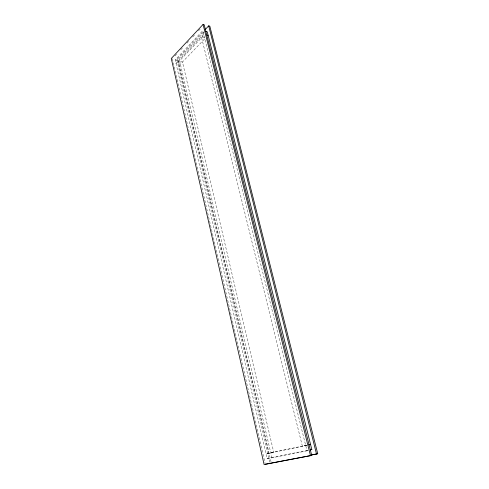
<?xml version="1.0" encoding="UTF-8"?>
<svg xmlns="http://www.w3.org/2000/svg" width="489" height="489" viewBox="0 0 489 489"><rect width="100%" height="100%" fill="white"/><g stroke="black" fill="none" stroke-linecap="round" stroke-linejoin="round"><path stroke-width="0.37" stroke-dasharray="2.44 1.83" d="M174.983 55.929L176.547 54.261M180.722 49.805L182.807 47.574M186.981 43.118L188.546 41.443M192.721 36.987L194.805 34.762M198.461 30.862L200.545 28.631M307.025 450.834L267.122 458.761L175.196 59.915L202.77 30.709L307.025 450.834L308.394 450.455M269.861 462.172L176.749 59.603L203.455 31.388M271.034 461.854L177.837 59.823L204.041 32.207M203.644 34.236L175.979 63.301L180.368 64.175L205.521 38.032M267.122 458.761L271.847 457.484L179.585 60.795L204.127 35.08M306.505 445.228L302.398 446.323L201.346 36.651L205.191 37.555M307.104 445.265L265.998 453.878L306.847 445.118M271.847 457.484L308.125 450.253M176.749 59.603L177.837 59.823M175.196 59.915L179.585 60.795M172.373 58.717L265.136 463.48M273.675 452.013L268.944 453.26L178.057 61.125L182.452 62.005L273.675 452.013"/><path stroke-width="0.73" d="M203.069 24.45L171.272 58.491L264.115 464.55L311.719 455.412L204.2 24.731L203.069 24.45L310.509 455.754M205.025 29.725L208.693 25.856L209.812 26.131L317.728 453.725L311.279 455.057M310.454 449.892L311.823 449.519L207.257 31.797L205.337 31.333M308.473 444.898L310.533 444.348M310.344 449.813L311.823 449.519M310.973 455.014L317.728 453.725M265.307 464.22L311.719 455.412M206.853 35.006L208.137 35.312M208.693 25.856L316.53 454.061"/></g></svg>
